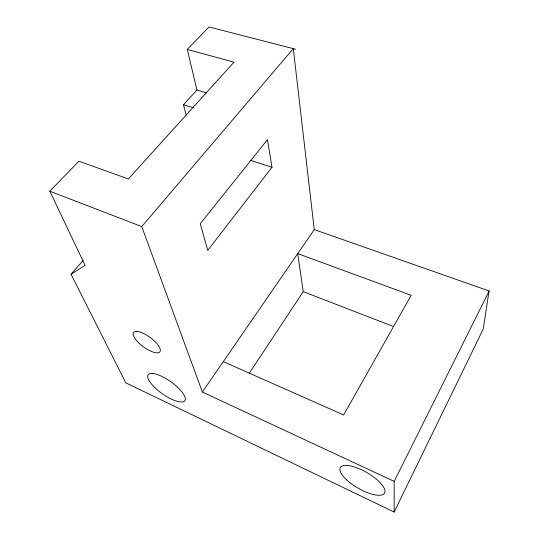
<?xml version="1.0" encoding="UTF-8"?>
<svg xmlns="http://www.w3.org/2000/svg" width="539" height="539" viewBox="0 0 539 539"><rect width="100%" height="100%" fill="white"/><g stroke="black" fill="none" stroke-linecap="round" stroke-linejoin="round"><path stroke-width="0.81" d="M83.06 260.58L71.047 274.25L125.803 382.858L394.15 512.05L394.191 481.388L489.163 290.993M394.15 512.05L483.2 329.154L489.048 290.952L314.271 229.58L293.29 48.631L141.757 226.589L202.368 392.028L394.191 481.388M249.247 373.318L303.235 291.639L297.717 253.626L314.271 229.58M202.368 392.028L297.717 253.626L411.183 295.298L343.646 414.963L223.314 361.629M271.979 167.272L207.737 250.386L200.265 223.719L267.479 139.628L271.979 167.272L250.48 160.285M186.171 115.164L183.469 104.741L196.964 90.026L187.269 49.406L209.031 26.95L295.561 49.211M71.047 274.25L85.061 265.316L49.837 191.217L78.923 161.201L128.336 178.982L233.966 62.174L187.269 49.406M196.964 90.026L206.538 92.849M183.469 104.741L193.124 107.699M49.837 191.217L141.757 226.589M303.235 291.639L393.733 326.627M136.751 331.384L134.703 331.647A16.345 5.774 36.4 0 0 138.806 342.952A16.345 5.774 36.4 0 0 156.505 352.856L158.614 352.688A16.345 5.774 36.4 0 0 154.747 341.328A16.345 5.774 36.4 0 0 136.751 331.384M152.874 373.466L149.943 373.581A22.49 7.357 35.3 0 0 155.097 387.858A22.49 7.357 35.3 0 0 179.608 401.865L182.64 401.912A22.49 7.357 35.3 0 0 177.958 387.588A22.49 7.357 35.3 0 0 152.874 373.466M346.597 479.804A25.562 8.941 30.1 0 0 384.294 493.535A25.562 8.941 30.1 0 0 356.447 467.636A25.562 8.941 30.1 0 0 346.597 479.804"/></g></svg>
